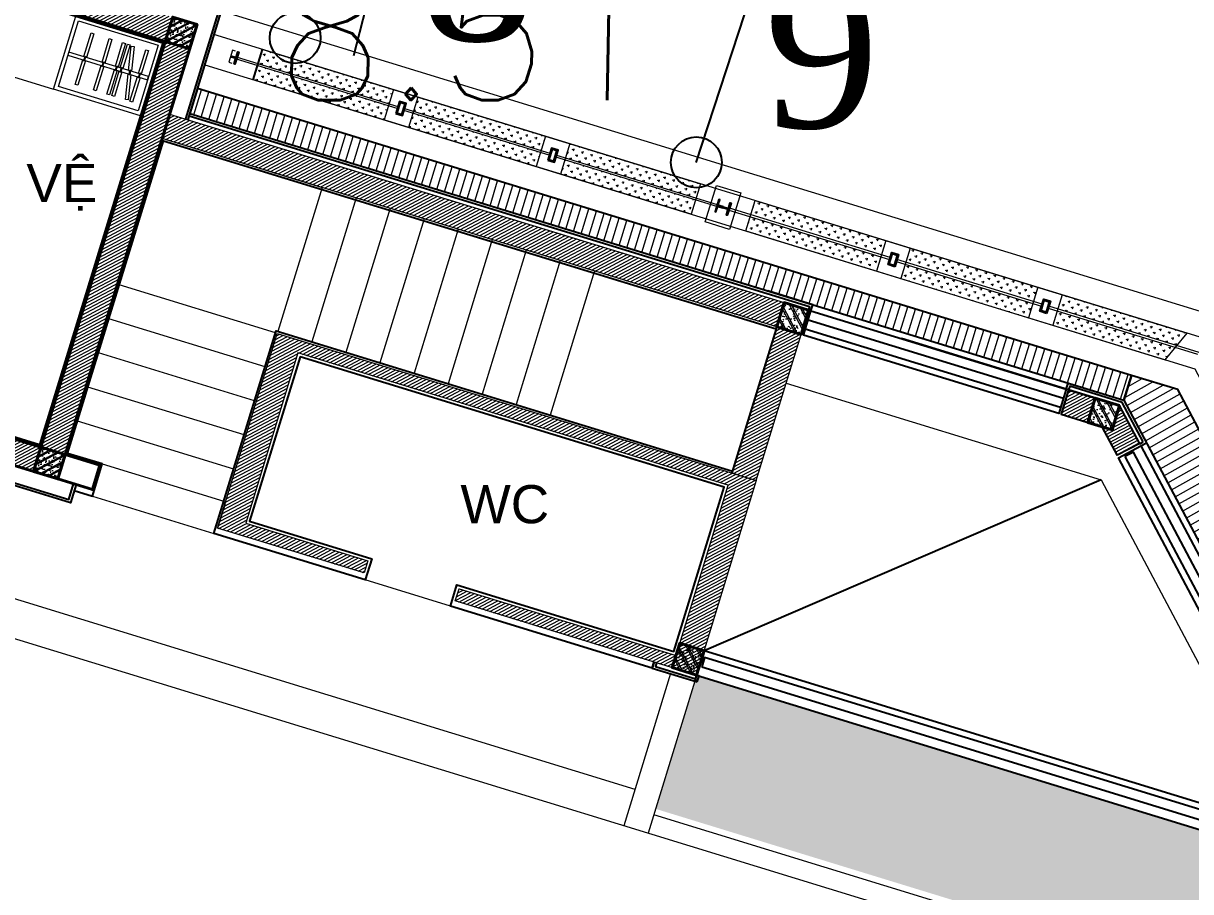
# Model space of a CAD drawing. Header units: inches. Extents: x 587740 to 588006, y 2325787 to 2326106.
# Drawn here: x 587931.68 to 587940.86, y 2326012.2 to 2326019.03 of the extents above; entities that cross this region are included whole.
import ezdxf
from ezdxf.enums import TextEntityAlignment as Align

# ---------------------------------------------------------------- set-up
doc = ezdxf.new("R2010")
doc.units = ezdxf.units.IN
doc.header["$MEASUREMENT"] = 0
for name, color, linetype in [('Docao', 22, 'Continuous'), ('GIAOTHONG', 31, 'Continuous'), ('mocgioi', 2, 'Continuous'), ('VTgioi', 40, 'Continuous'), ('Xref Landscape 2020 05 04$0$CDC-E-Lighting', 2, 'Continuous'), ('Xref Landscape 2020 05 04$0$hoan thien', 41, 'Continuous'), ('Xref Landscape 2020 05 04$0$KT-Tuong', 1, 'Continuous'), ('Xref MBTHANGBONGOAINHA COTE SAN VUON$0$hoan thien', 41, 'Continuous'), ('Xref MBTHANGBONGOAINHA COTE SAN VUON$0$NOITHAT', 8, 'Continuous')]:
    doc.layers.add(name, color=color, linetype=linetype)
for name, color, linetype, lineweight in [('Xref Landscape 2020 05 04$0$A1-DIM', 253, 'Continuous', 13), ('Xref Landscape 2020 05 04$0$cay', 74, 'Continuous', 9), ('Xref Landscape 2020 05 04$0$MANH', 136, 'Continuous', 5), ('Xref Landscape 2020 05 04$0$THAY', 4, 'Continuous', 20), ('Xref Landscape 2020 05 04$0$THAY-RefEdit0', 4, 'Continuous', 20), ('Xref Landscape 2020 05 04$0$tree', 74, 'Continuous', 13), ('Xref Landscape 2020 05 04$0$Xref Landscape$0$THAY', 4, 'Continuous', 20), ('Xref MBTHANGBONGOAINHA COTE SAN VUON$0$A-WALL', 7, 'Continuous', 9), ('Xref MBTHANGBONGOAINHA COTE SAN VUON$0$COT VACH', 30, 'Continuous', 40), ('Xref MBTHANGBONGOAINHA COTE SAN VUON$0$i_hatch', 250, 'Continuous', 5), ('Xref MBTHANGBONGOAINHA COTE SAN VUON$0$MANH', 136, 'Continuous', 5), ('Xref MBTHANGBONGOAINHA COTE SAN VUON$0$NSV - Hatch', 8, 'Continuous', 9), ('Xref MBTHANGBONGOAINHA COTE SAN VUON$0$TUONG', 7, 'Continuous', 40), ('Xref MBTHANGBONGOAINHA COTE SAN VUON$0$Xref Mat bang thang ngoai nha$0$COT VACH', 30, 'Continuous', 40), ('Xref MBTHANGBONGOAINHA COTE SAN VUON$0$Xref Mat bang thang ngoai nha$0$i_hatch', 250, 'Continuous', 5)]:
    doc.layers.add(name, color=color, linetype=linetype, lineweight=lineweight)
doc.layers.add('Xref MBTHANGBONGOAINHA COTE SAN VUON$0$AXIS GRID$0$150 Equipments', color=7, linetype='Continuous', lineweight=13, true_color=0x3f5f7f)
doc.styles.add('VNARIAL', font='txt.shx')
doc.styles.add('VNT', font='')
doc.styles.add('Xref MBTHANGBONGOAINHA COTE SAN VUON$0$Arial', font='arial.ttf')
doc.styles.get('VNT').set_extended_font_data('.VnTime')
pattern_1 = [(0, (-39649.99999988335, 10900), (37.5, 37.5), [18.75, -56.25]), (90, (-39640.62499988335, 10890.625), (-37.49999999999999, 37.5), [18.75, -56.25])]
pattern_2 = [(27.94485315932025, (587837.162505679, 2326033.805722693), (-0.01054397892130461, 0.01987648198866682), [])]
pattern_3 = [(72.94484533749983, (587837.162505679, 2326033.805722693), (-0.05975142266834152, 0.01833075657486917), [])]
pattern_4 = [(29.33749387773264, (587837.162505679, 2326033.805722693), (-0.03062204963638812, 0.05448431185463851), [])]

# ---------------------------------------------------------------- blocks, each defined once
blk = doc.blocks.new('Xref Landscape 2020 05 04$0$hangrao')
at = {"layer": 'Xref Landscape 2020 05 04$0$tree'}
h = blk.add_hatch(dxfattribs=at)
h.set_pattern_fill('CROSS', color=256, scale=150)
h.set_pattern_definition([(0, (-1023294.712147588, 474099.754375321), (37.5, 37.5), [18.75, -56.25]), (90, (-1023285.337147588, 474090.379375321), (-37.49999999999999, 37.5), [18.75, -56.25])])
h.paths.add_polyline_path([(56906.00000288931, 24733.68670917512), (57981.20035986567, 24733.68670917512), (57981.20035986567, 24849.99999928009), (56906.00000288931, 24849.99999928009)])
h = blk.add_hatch(dxfattribs=at)
h.set_pattern_fill('CROSS', color=256, scale=150)
h.set_pattern_definition([(0, (-1022036.378814254, 474099.754375321), (37.5, 37.5), [18.75, -56.25]), (90, (-1022027.003814254, 474090.379375321), (-37.49999999999999, 37.5), [18.75, -56.25])])
h.paths.add_polyline_path([(58181.20035986567, 24733.68670917512), (59231.22898232087, 24733.68670917512), (59231.22898232087, 24849.99999928009), (58181.20035986567, 24849.99999928009)])
h = blk.add_hatch(dxfattribs=at)
h.set_pattern_fill('CROSS', color=256, scale=150)
h.set_pattern_definition([(0, (-1020903.045480921, 474099.754375321), (37.5, 37.5), [18.75, -56.25]), (90, (-1020893.670480921, 474090.379375321), (-37.49999999999999, 37.5), [18.75, -56.25])])
h.paths.add_polyline_path([(59431.22898232087, 24733.68670917512), (60506.00000288931, 24733.68670917512), (60506.00000288931, 24849.99999928009), (59431.22898232087, 24849.99999928009)])
h = blk.add_hatch(dxfattribs=at)
h.set_pattern_fill('CROSS', color=256, scale=150)
h.set_pattern_definition([(0, (-1117109.045483694, 460399.7543768531), (37.5, 37.5), [18.75, -56.25]), (90, (-1117099.670483694, 460390.3793768531), (-37.49999999999999, 37.5), [18.75, -56.25])])
h.paths.add_polyline_path([(62030.7710234574, 24733.68670906755), (60956.00000288896, 24733.68670906755), (60956.00000288896, 24849.99999917252), (62030.7710234574, 24849.99999917252)])
h = blk.add_hatch(dxfattribs=at)
h.set_pattern_fill('CROSS', color=256, scale=150)
h.set_pattern_definition([(0, (-1118242.378817027, 460399.7543768531), (37.5, 37.5), [18.75, -56.25]), (90, (-1118233.003817027, 460390.3793768531), (-37.49999999999999, 37.5), [18.75, -56.25])])
h.paths.add_polyline_path([(63280.7996459126, 24733.68670906755), (62230.7710234574, 24733.68670906755), (62230.7710234574, 24849.99999917252), (63280.7996459126, 24849.99999917252)])
h = blk.add_hatch(dxfattribs=at)
h.set_pattern_fill('CROSS', color=256, scale=150)
h.set_pattern_definition(pattern_1)
h.paths.add_polyline_path([(64461.77824364812, 24733.09414510212), (64510.16387278645, 24850.00000025626), (63480.7996459126, 24849.99999917252), (63480.7996459126, 24733.64462284232)])
h = blk.add_hatch(dxfattribs=at)
h.set_pattern_fill('CROSS', color=256, scale=150)
h.set_pattern_definition([(0, (-1023294.712147588, 473967.1275753499), (37.5, 37.5), [18.75, -56.25]), (90, (-1023285.337147588, 473957.7525753499), (-37.49999999999999, 37.5), [18.75, -56.25])])
h.paths.add_polyline_path([(56906.00000288931, 24601.05990920402), (57981.20035986567, 24601.05990920402), (57981.20035986567, 24717.37319930899), (56906.00000288931, 24717.37319930899)])
h = blk.add_hatch(dxfattribs=at)
h.set_pattern_fill('CROSS', color=256, scale=150)
h.set_pattern_definition([(0, (-1022036.378814254, 473967.1275753499), (37.5, 37.5), [18.75, -56.25]), (90, (-1022027.003814254, 473957.7525753499), (-37.49999999999999, 37.5), [18.75, -56.25])])
h.paths.add_polyline_path([(58181.20035986567, 24601.05990920402), (59231.22898232087, 24601.05990920402), (59231.22898232087, 24717.37319930899), (58181.20035986567, 24717.37319930899)])
h = blk.add_hatch(dxfattribs=at)
h.set_pattern_fill('CROSS', color=256, scale=150)
h.set_pattern_definition([(0, (-1020903.045480921, 473967.1275753499), (37.5, 37.5), [18.75, -56.25]), (90, (-1020893.670480921, 473957.7525753499), (-37.49999999999999, 37.5), [18.75, -56.25])])
h.paths.add_polyline_path([(59431.22898232087, 24601.05990920402), (60506.00000288931, 24601.05990920402), (60506.00000288931, 24717.37319930899), (59431.22898232087, 24717.37319930899)])
h = blk.add_hatch(dxfattribs=at)
h.set_pattern_fill('CROSS', color=256, scale=150)
h.set_pattern_definition([(0, (-1117109.045483694, 460267.127576882), (37.5, 37.5), [18.75, -56.25]), (90, (-1117099.670483694, 460257.752576882), (-37.49999999999999, 37.5), [18.75, -56.25])])
h.paths.add_polyline_path([(62030.7710234574, 24601.05990909645), (60956.00000288896, 24601.05990909645), (60956.00000288896, 24717.37319920142), (62030.7710234574, 24717.37319920142)])
h = blk.add_hatch(dxfattribs=at)
h.set_pattern_fill('CROSS', color=256, scale=150)
h.set_pattern_definition([(0, (-1118242.378817027, 460267.127576882), (37.5, 37.5), [18.75, -56.25]), (90, (-1118233.003817027, 460257.752576882), (-37.49999999999999, 37.5), [18.75, -56.25])])
h.paths.add_polyline_path([(63280.7996459126, 24601.05990909645), (62230.7710234574, 24601.05990909645), (62230.7710234574, 24717.37319920142), (63280.7996459126, 24717.37319920142)])
h = blk.add_hatch(dxfattribs=at)
h.set_pattern_fill('CROSS', color=256, scale=150)
h.set_pattern_definition(pattern_1)
edge = h.paths.add_edge_path()
edge.add_line((63480.7996459126, 24717.3311128291), (64455.02690816348, 24716.64752878764))
edge.add_line((64455.02690816356, 24716.64752878764), (64406.6925175103, 24600.00000050533))
edge.add_line((64406.69251751027, 24600.00000050533), (63480.79964591266, 24600.00000051036))
edge.add_line((63480.7996459126, 24600.00000051036), (63480.86548643693, 24717.33107588256))
at = {"layer": 'Xref Landscape 2020 05 04$0$A1-DIM'}
for points in [[(56730.9998718159, 24733.68670917512), (58053.70035859011, 24733.68670917512), (58053.70062073763, 24717.37319930899), (56731.00013396342, 24717.37319930899)], [(58108.70035859011, 24733.68670917512), (59303.72885104443, 24733.68670917512), (59303.72911319195, 24717.37319930899), (58108.70062073763, 24717.37319930899)], [(59358.72885104443, 24733.1567534874), (60680.99987493525, 24733.68670917512), (60681.00013708277, 24717.37319930899), (59358.72911319195, 24716.84324362128)]]:
    blk.add_lwpolyline(points, close=True, dxfattribs=at)
for points in [[(62103.27102369489, 24733.68670906755), (60781.00000600901, 24733.68670906755), (60780.9997438615, 24717.37319920142), (62103.27102369489, 24717.37319920142)], [(63353.29964722297, 24733.67596547378), (62158.27102369489, 24733.16749663558)], [(62158.27102369489, 24716.85398688099), (63353.29964722297, 24717.36245571918)], [(64644.24545136874, 24732.99116392394), (63408.29964722297, 24733.67278384743)], [(63408.29964722297, 24717.35927500602), (64637.49509225739, 24716.68143480486)]]:
    blk.add_lwpolyline(points, dxfattribs=at)
at = {"layer": 'Xref Landscape 2020 05 04$0$cay'}
for points in [[(60956.00000288931, 24850.00000043234), (64510.16387289041, 24850.00000050748)], [(60956.00000288931, 24600.00000043237), (64406.69251751027, 24600.00000050533)]]:
    blk.add_lwpolyline(points, dxfattribs=at)
at = {"layer": 'Xref Landscape 2020 05 04$0$KT-Tuong', "ltscale": 3}
for points in [[(56681.00000288966, 24729.1999988051), (56716.80000288971, 24729.1999988051, 0.4142135623730951), (56723.80000288971, 24736.1999988051), (56723.80000288971, 24774.9999988051), (56731.00000288966, 24774.9999988051), (56731.00000288966, 24674.9999988051), (56723.80000288971, 24674.9999988051), (56723.80000288971, 24713.7999988051, 0.4142135623730951), (56716.80000288971, 24720.7999988051), (56681.00000288966, 24720.7999988051)], [(60731.00000600901, 24729.19999880511), (60695.20000600908, 24729.19999880511, -0.4142135623730951), (60688.20000600908, 24736.19999880511), (60688.20000600908, 24774.99999880511), (60681.00000600901, 24774.99999880511), (60681.00000600901, 24674.99999880511), (60688.20000600908, 24674.99999880511), (60688.20000600908, 24713.79999880512, -0.4142135623730951), (60695.20000600908, 24720.79999880512), (60731.00000600901, 24720.79999880512)], [(60731.00000600901, 24729.19999880511), (60766.80000600906, 24729.19999880511, 0.4142135623730951), (60773.80000600906, 24736.19999880511), (60773.80000600906, 24774.99999880511), (60781.00000600901, 24774.99999880511), (60781.00000600901, 24674.99999880511), (60773.80000600906, 24674.99999880511), (60773.80000600906, 24713.79999880512, 0.4142135623730951), (60766.80000600906, 24720.79999880512), (60731.00000600901, 24720.79999880512)]]:
    blk.add_lwpolyline(points, format="xyb", dxfattribs=at)
for points in [[(58053.70035859011, 24674.99999855434), (58108.70035859011, 24674.99999855434), (58108.70035859011, 24774.99999855434), (58053.70035859011, 24774.99999855434)], [(58060.90035859006, 24682.19999855434), (58101.50035859016, 24682.19999855434), (58101.50035859016, 24767.79999855434), (58060.90035859006, 24767.79999855434)], [(59303.72898211819, 24674.99999855434), (59358.72898211819, 24674.99999855434), (59358.72898211819, 24774.99999855434), (59303.72898211819, 24774.99999855434)], [(59310.92898211814, 24682.19999855434), (59351.52898211824, 24682.19999855434), (59351.52898211824, 24767.79999855434), (59310.92898211814, 24767.79999855434)], [(62158.27102369489, 24674.99999975822), (62103.27102369489, 24674.99999975822), (62103.27102369489, 24774.99999975822), (62158.27102369489, 24774.99999975822)], [(62151.07102369494, 24682.19999975822), (62110.47102369484, 24682.19999975822), (62110.47102369484, 24767.79999975822), (62151.07102369494, 24767.79999975822)], [(63408.29964722297, 24674.99999975822), (63353.29964722297, 24674.99999975822), (63353.29964722297, 24774.99999975822), (63408.29964722297, 24774.99999975822)], [(63401.09964722302, 24682.19999975822), (63360.49964722292, 24682.19999975822), (63360.49964722292, 24767.79999975822), (63401.09964722302, 24767.79999975822)]]:
    blk.add_lwpolyline(points, close=True, dxfattribs=at)
at = {"layer": 'Xref Landscape 2020 05 04$0$MANH'}
for p, q in [((57981.20035986567, 24849.99999928009), (57981.20035986567, 24599.99999796069)), ((58181.20035986567, 24849.99999928009), (58181.20035986567, 24599.99999796069)), ((59231.22898232087, 24849.99999928009), (59231.22898232087, 24599.99999796069)), ((59431.22898232087, 24849.99999928009), (59431.22898232087, 24599.99999796069)), ((62030.7710234574, 24849.99999917252), (62030.7710234574, 24599.99999785313)), ((62230.7710234574, 24849.99999917252), (62230.7710234574, 24599.99999785313)), ((63280.7996459126, 24849.99999917252), (63280.7996459126, 24599.99999785313)), ((63480.7996459126, 24849.99999917252), (63480.7996459126, 24599.99999785313))]:
    blk.add_line(p, q, dxfattribs=at)
for points in [[(56906.00000288931, 24849.99999928009), (60506.00000288931, 24849.99999928009), (60506.00000288931, 24599.99999796069), (56906.00000288931, 24599.99999796069)], [(60631.00000600901, 24874.9999974276), (60831.00000600901, 24874.9999974276), (60831.00000600901, 24574.9999974276), (60631.00000600901, 24574.9999974276)]]:
    blk.add_lwpolyline(points, close=True, dxfattribs=at)
at = {"layer": 'Xref Landscape 2020 05 04$0$THAY-RefEdit0'}
blk.add_lwpolyline([(56706.00000288966, 24774.99999880509), (56681.00000288966, 24774.99999880509), (56681.00000288966, 24674.99999880509), (56706.00000288966, 24674.99999880509)], dxfattribs=at)
at = {"layer": 'Xref Landscape 2020 05 04$0$Xref Landscape$0$THAY'}
for p, q in [((56505.00000268419, 24405.00000053177), (56505.00000268419, 25045.00000051467)), ((56900.00000001164, 24600.00000034866), (56900.00000001164, 24850.00000034865)), ((56505.00000268419, 24405.00000053177), (64569.49430803815, 24405.0000005084)), ((64569.49430803815, 24405.0000005084), (66755.00000018631, 22221.93247730905))]:
    blk.add_line(p, q, dxfattribs=at)
for points in [[(56505.00000268419, 25045.00000051467), (64834.38177275099, 25045.00000051467), (67295.00000018626, 22587.12685993905), (67370.00000018603, 22587.12685993905)], [(66987.75570679817, 22618.26487319384), (64751.97776008191, 24850.00000051261), (56505.00000268419, 24850.0000003404)], [(60506.00000288931, 24850.00000042394), (60506.00000288931, 24600.00000042394)], [(60956.00000288931, 24600.00000043334), (60956.00000288931, 24850.00000043334)], [(64406.69251751032, 24600.00000050539), (64510.16387289048, 24850.00000050756)], [(56505.00000268419, 24600.00000034041), (64650.20220744266, 24600.00000051047), (66950.0039882952, 22302.76389830647), (66950.0039882952, -37219.85256326984)]]:
    blk.add_lwpolyline(points, dxfattribs=at)
blk = doc.blocks.new('Xref MBTHANGBONGOAINHA COTE SAN VUON$0$Xref Mat bang thang ngoai nha$0$COT 200X200')
at = {"layer": 'Xref MBTHANGBONGOAINHA COTE SAN VUON$0$Xref Mat bang thang ngoai nha$0$i_hatch', "ltscale": 5}
h = blk.add_hatch(dxfattribs=at)
h.set_pattern_fill('BT-01', color=256, scale=15, angle=90, pattern_type=2)
h.set_pattern_definition([(140, (60899.99999998906, 11349.99999837047), (9.412820247389273, 107.589027390113), [11.25, -123.75]), (85, (60899.99999998906, 11349.99999837047), (-112.8288200550018, -20.81270004195), [9, -99]), (190.4514, (60900.78440098905, 11358.96575037047), (-103.415931309143, 86.77640725710323), [9.5610285, -105.1713168]), (136.1842, (60869.99999998906, 11349.99999837047), (24.82785214935272, 160.0861572938467), [16.875, -185.625]), (186.6356, (60872.06899603906, 11363.34051012047), (-146.1176806350663, 140.1994058323055), [14.3415432, -157.7569499999999]), (81.18420000000006, (60869.99999998906, 11349.99999837047), (-146.1177901387987, 140.1992917700441), [13.5, -148.5]), (111, (60877.49999998906, 11364.99999837047), (60.39283359980082, 89.53605781776925), [11.25, -123.75]), (55.99999999999998, (60877.49999998906, 11364.99999837047), (-108.772506757028, 36.49729978823726), [9, -99]), (161.4514, (60882.53274088906, 11372.46133332047), (-48.37957450649285, 126.0333942872235), [9.561028499999999, -105.1713168]), (127.5, (60899.99999998906, 11349.99999837047), (-49.93407807469672, 1.823978297593603), [0, -97.79999999999997, 0, -100.5, 0, -99.37499999999997]), (97.49999999999997, (60899.99999998906, 11349.99999837047), (-59.16175678235403, 39.4604306163223), [0, -57.3, 0, -95.55, 0, -37.875]), (57.49999999999999, (60899.99999998906, 11316.54999837047), (3.383230760156968, 80.07336542586135), [0, -37.5, 0, -117, 0, -155.25]), (47.5, (60899.99999998906, 11301.54999837047), (-15.01574734984765, 87.47792540135794), [0, -48.74999999999999, 0, -77.69999999999996, 0, -110.25]), (135, (60899.99999998906, 11349.99999837047), (-45.07805730064241, -45.07805730064241), []), (135, (60881.62499998906, 11349.99999837047), (-45.07805730064241, -45.07805730064241), [])])
h.paths.add_polyline_path([(0, 0), (200, 0), (200, 200), (0, 200)])
at = {"layer": 'Xref MBTHANGBONGOAINHA COTE SAN VUON$0$Xref Mat bang thang ngoai nha$0$COT VACH', "ltscale": 200}
blk.add_lwpolyline([(0, 0), (200, 0), (200, 200), (0, 200)], close=True, dxfattribs=at)
blk = doc.blocks.new('*U100')
for points in [[(0, 0), (0, 600.0000000001164), (715.0534123110701, 600.0000000001164), (715.0534123110701, 0)], [(30, 30), (30, 570.0000000001164), (685.0534123110701, 570.0000000001164), (685.0534123110701, 30)], [(99.34918160521192, 319.1181405055104), (103.6991641614004, 319.1174649564782), (103.6931489051203, 280.3841420278186), (99.34316634916468, 280.3848175768508)], [(174.0819753701217, 318.2672750771744), (178.3539223595872, 319.0875296812737), (185.6576726736384, 281.0490547824884), (181.3857256841729, 280.2288001783891)], [(249.3491816052119, 319.1181405055104), (253.6991641614004, 319.1174649564782), (253.6931489051203, 280.3841420278186), (249.3431663491647, 280.3848175768508)], [(289.3491816052119, 319.1181405055104), (293.6991641614004, 319.1174649564782), (293.6931489051203, 280.3841420278186), (289.3431663491647, 280.3848175768508)], [(399.3491816052119, 319.1181405055104), (403.6991641614004, 319.1174649564782), (403.6931489051203, 280.3841420278186), (399.3431663491647, 280.3848175768508)], [(549.3491816052119, 319.1181405055104), (553.6991641614004, 319.1174649564782), (553.6931489051203, 280.3841420278186), (549.3431663491647, 280.3848175768508)]]:
    blk.add_lwpolyline(points, close=True)
for points in [[(90.88908703177003, 313.0547144472366), (90.92047912272392, 515.1940710727358), (112.9848473453312, 515.1906444927445), (112.9534552541445, 313.0512878674781)], [(166.4958194011706, 312.9158738149563), (128.8017571882228, 509.2293535502395), (150.4703064713976, 513.3899218713632), (188.96390749485, 312.9123845376307)], [(240.88908703177, 313.0547144472366), (240.9204791227239, 515.1940710727358), (262.9848473453312, 515.1906444927445), (262.9534552541445, 313.0512878674781)], [(280.88908703177, 313.0547144472366), (280.9204791227239, 515.1940710727358), (302.9848473453312, 515.1906444927445), (302.9534552541445, 313.0512878674781)], [(390.88908703177, 313.0547144472366), (390.9204791227239, 515.1940710727358), (412.9848473453312, 515.1906444927445), (412.9534552541445, 313.0512878674781)], [(540.88908703177, 313.0547144472366), (540.9204791227239, 515.1940710727358), (562.9848473453312, 515.1906444927445), (562.9534552541445, 313.0512878674781)], [(685.0534123110701, 313.2150670899719), (30, 313.1999999106629), (30, 286.8000000895699), (685.0534123110701, 286.8150619759108)], [(112.9493553537759, 286.6512881858507), (112.9191302153631, 92.02615034615155), (90.85476199298864, 92.02957692591008), (90.88498713140143, 286.6547147656092)], [(194.0331107417005, 286.5115969757317), (230.2643332529697, 97.81669521296863), (208.5957839697949, 93.65612689207774), (171.5650226477883, 286.5150862530572)], [(262.9493553537759, 286.6512881858507), (262.9191302153631, 92.02615034615155), (240.8547619929886, 92.02957692591008), (240.8849871314014, 286.6547147656092)], [(302.9493553537759, 286.6512881858507), (302.9191302153631, 92.02615034615155), (280.8547619929886, 92.02957692591008), (280.8849871314014, 286.6547147656092)], [(412.9493553537759, 286.6512881858507), (412.9191302153631, 92.02615034615155), (390.8547619929886, 92.02957692591008), (390.8849871314014, 286.6547147656092)], [(562.9493553537759, 286.6512881858507), (562.9191302153631, 92.02615034615155), (540.8547619929886, 92.02957692591008), (540.8849871314014, 286.6547147656092)]]:
    blk.add_lwpolyline(points)
blk = doc.blocks.new('Xref Landscape 2020 05 04$0$Xref Landscape$0$$0$li85')
at = {"linetype": 'ByBlock'}
for p, q in [((0, 100.000000015522), (0, 250.0000000310441)), ((-100.000000015522, 0), (-250.000000015522, 0)), ((100.000000015522, 0), (250.000000015522, 0)), ((0, -100.000000015522), (0, -250.000000015522))]:
    blk.add_line(p, q, dxfattribs=at)
for centre in [(0, 350.0000000310441), (-350.000000015522, 0), (0, 0), (350.000000015522, 0), (-6.123233995736766e-15, -350.000000015522)]:
    blk.add_circle(centre, 100, dxfattribs=at)
blk = doc.blocks.new('Xref Landscape 2020 05 04$0$A$C41D95FC2')
at = {"layer": 'Xref Landscape 2020 05 04$0$cay'}
blk.add_lwpolyline([(240.7504589773016, 198.0839518915309), (9.59552126005292e-05, 346.6469035069822), (283.2356959170429, 219.3072010587348), (219.5077832526295, 332.498047680725), (318.6402317917673, 226.3816635470284), (339.8829075134126, 572.5495575766399), (361.125583235058, 212.2328077177881), (474.4197774178465, 417.3911826472176), (389.4490745282965, 191.0094894032372), (778.8980531013804, 304.2003360252274), (453.1771016962011, 183.9350960622905), (637.2802531219204, 120.2652102630018), (424.8534958965029, 120.2652102630018), (460.2580317712273, -2.970291825477034e-05), (361.125583235058, 127.3396727512954), (42.48544739850331, 99.04196109579789), (162.8605716592865, 155.637384406793), (92.05172891682014, 176.8606335739969), (155.7797560847248, 183.9350960622905)], dxfattribs=at)
blk = doc.blocks.new('Xref Landscape 2020 05 04$0$truc2')
at = {"xscale": 0.001000000047497451, "yscale": 0.001000000047497451, "zscale": 0.001000000047497451}
for p in [(-0.3392741954885423, -0.1253991047851741), (-0.3341892738826573, -0.4797666055383161), (-0.3392741954885423, -0.8525284376228228), (-0.3392741954885423, -1.221148300450295), (-0.3392741954885423, -1.589783561066724), (-0.3392741954885423, -1.972507675993256)]:
    blk.add_blockref('Xref Landscape 2020 05 04$0$A$C41D95FC2', p, dxfattribs=at)

msp = doc.modelspace()

# ---------------------------------------------------------------- hatches: boundary and pattern name
at = {"layer": 'Xref Landscape 2020 05 04$0$tree'}
h = msp.add_hatch(dxfattribs=at)
h.set_pattern_fill('ANSI31', color=256, scale=499.9999999999999, angle=45)
h.set_pattern_definition(pattern_3)
h.paths.add_polyline_path([(587940.3961891803, 2326016.261555049), (587933.0497853905, 2326018.515311253), (587932.9896604919, 2326018.319326531), (587940.3360642818, 2326016.065570327)])
h = msp.add_hatch(dxfattribs=at)
h.set_pattern_fill('ANSI31', color=256, scale=499.9999999999999, angle=45)
h.set_pattern_definition(pattern_3)
h.paths.add_polyline_path([(587940.3961891803, 2326016.261555049), (587933.0497853905, 2326018.515311253), (587932.9896604919, 2326018.319326531), (587940.3360642818, 2326016.065570327)])
h = msp.add_hatch(dxfattribs=at)
h.set_pattern_fill('ANSI31', color=256, scale=499.9999999999999, angle=1.392640727652747)
h.set_pattern_definition(pattern_4)
h.paths.add_polyline_path([(587940.3961891803, 2326016.261555049), (587940.3360642818, 2326016.065570327), (587941.7404500523, 2326013.417920876), (587942.1073775998, 2326013.612829429), (587940.759625516, 2326016.150058741)])
h = msp.add_hatch(dxfattribs=at)
h.set_pattern_fill('ANSI31', color=256, scale=499.9999999999999, angle=1.392640727652747)
h.set_pattern_definition(pattern_4)
h.paths.add_polyline_path([(587940.3961891803, 2326016.261555049), (587940.3360642818, 2326016.065570327), (587941.7404500523, 2326013.417920876), (587942.1073775998, 2326013.612829429), (587940.759625516, 2326016.150058741)])
h = msp.add_hatch(dxfattribs=at)
h.set_pattern_fill('CROSS', color=256, scale=499.9999999999999, angle=180)
h.set_pattern_definition([(162.9448453374998, (587837.162505679, 2326033.805722693), (-0.1561643684962271, -0.08284136481517426), [0.06249999317998287, -0.1874999795399486]), (252.9448453374999, (587837.1417953484, 2326033.844763791), (0.08284132217713897, -0.1561643911146509), [0.0625000102445483, -0.1875000307336449])])
edge = h.paths.add_edge_path(flags=16)
edge.add_line((587933.496445618, 2325986.35498537), (587931.8276130816, 2325980.915214358))
edge.add_line((587931.8276130816, 2325980.915214358), (587930.3580623056, 2325981.366048436))
edge.add_ellipse((587919.3756955441, 2325978.903807017), major_axis=(7.958487593634982, 7.95848759363498), ratio=0.9999998471766518, start_angle=327.6367182306451, end_angle=332.3597349387829)
edge.add_line((587930.1180325403, 2325982.261963279), (587931.5563033667, 2325986.950189196))
edge.add_line((587931.5563033667, 2325986.950189196), (587933.496445618, 2325986.35498537))
h.paths.add_polyline_path([(587925.0968971006, 2325994.245510424), (587923.7213567516, 2325989.761762442), (587923.4203614878, 2325989.854102853), (587924.7959018367, 2325994.337850834)], flags=0)
h.paths.add_polyline_path([(587925.0968971006, 2325994.245510424), (587923.7213567516, 2325989.761762442), (587923.4203614878, 2325989.854102853), (587924.7959018367, 2325994.337850834)], flags=16)
h.paths.add_polyline_path([(587925.0956477856, 2325994.244847693), (587923.720694021, 2325989.763011757), (587923.4206547799, 2325989.855058876), (587924.7956085445, 2325994.336894811)], flags=0)
edge = h.paths.add_edge_path()
edge.add_line((587912.1738291613, 2325969.015545404), (587913.0844761078, 2325967.298882485))
edge.add_line((587913.0844761078, 2325967.298882485), (587916.1213285244, 2325977.501622878))
edge.add_line((587916.1213285244, 2325977.501622878), (587918.7025899836, 2325976.709734194))
edge.add_ellipse((587919.3756955488, 2325978.903807033), major_axis=(0.6731934940453421, 2.19404586276353), ratio=0.9999997269055262, start_angle=180.0022961777678, end_angle=360.0022961777678)
edge.add_line((587920.0488011141, 2325981.097879873), (587918.5191646938, 2325981.567147241))
edge.add_line((587918.5191646938, 2325981.567147241), (587918.5528932951, 2325981.677089889))
edge.add_line((587918.5528932951, 2325981.677089889), (587917.4163503478, 2325981.827993884))
edge.add_line((587917.4163503478, 2325981.827993884), (587916.3231439968, 2325981.248074745))
edge.add_line((587916.3231439968, 2325981.248074745), (587912.1738291613, 2325969.015545404))
h.paths.add_polyline_path([(587922.8925407544, 2325958.510777684), (587924.2754182277, 2325959.341733862)])
edge = h.paths.add_edge_path()
edge.add_line((587924.3664494295, 2325963.803763082), (587924.3759814255, 2325963.83483383))
edge.add_line((587924.3759814255, 2325963.83483383), (587926.7708184463, 2325963.100137107))
edge.add_line((587926.7708184463, 2325963.100137107), (587942.1794455627, 2326013.326508713))
edge.add_line((587942.1794455627, 2326013.326508713), (587942.20120045, 2326013.436201926))
edge.add_line((587942.20120045, 2326013.436201926), (587941.8342729026, 2326013.241293373))
edge.add_line((587941.8342729026, 2326013.241293373), (587941.5881010914, 2326012.438865177))
edge.add_line((587941.5881010914, 2326012.438865177), (587941.3299749341, 2326012.518054008))
edge.add_line((587941.3299749341, 2326012.518054008), (587941.3446395434, 2326012.565855159))
edge.add_line((587941.3446395434, 2326012.565855159), (587936.9756159446, 2326013.906201297))
edge.add_line((587936.9756159446, 2326013.906201297), (587936.6529879393, 2326012.854578002))
edge.add_line((587936.6529879393, 2326012.854578002), (587940.8993280744, 2326011.551869174))
edge.add_line((587940.8993280744, 2326011.551869174), (587937.4205311006, 2326000.223651589))
edge.add_line((587937.4205311006, 2326000.223651589), (587934.4780209664, 2326001.126896938))
edge.add_line((587934.4780209664, 2326001.126896938), (587933.9732731783, 2325999.482256306))
edge.add_line((587933.9732731783, 2325999.482256306), (587937.0809509993, 2325998.529053688))
edge.add_line((587937.0809509993, 2325998.529053688), (587933.5028374066, 2325986.865534613))
edge.add_line((587933.5028374066, 2325986.865534613), (587923.7508579167, 2325989.857341997))
edge.add_line((587923.7508579167, 2325989.857341997), (587927.3291074988, 2326001.520759972))
edge.add_line((587927.3291074988, 2326001.520759972), (587930.4360895952, 2326000.567585309))
edge.add_line((587930.4360895952, 2326000.567585309), (587930.9249711419, 2326002.160953574))
edge.add_line((587930.9249711419, 2326002.160953574), (587925.4572736521, 2326003.841835172))
edge.add_ellipse((587925.0254711204, 2326003.448700138), major_axis=(0.1717195903998069, 0.5581406742862614), ratio=0.9999997264209434, start_angle=-30.58245307929222, end_angle=120.6746004978885)
edge.add_line((587924.4578216937, 2326003.311650437), (587920.7330109417, 2325991.170158039))
edge.add_ellipse((587921.2850568302, 2325990.707868628), major_axis=(0.211308967895119, 0.6883421562273057), ratio=0.999999726329428, start_angle=67.12238984308655, end_angle=182.9276508602818)
edge.add_line((587921.1091806648, 2325990.009632294), (587921.1470626736, 2325990.1331135))
edge.add_line((587921.1470626736, 2325990.1331135), (587922.6766990654, 2325989.663846072))
edge.add_ellipse((587919.4008884109, 2325978.928843716), major_axis=(3.29189572277584, 10.73008078117425), ratio=0.9999997269551517, start_angle=240.12128554492898, end_angle=360.08587030369955, ccw=False)
edge.add_line((587927.0648350981, 2325970.729143693), (587928.5623885584, 2325970.26971885))
edge.add_line((587928.5623885584, 2325970.26971885), (587927.9083469852, 2325968.137787507))
edge.add_line((587927.9083469852, 2325968.137787507), (587925.7764162244, 2325968.791828902))
edge.add_line((587925.7764162244, 2325968.791828902), (587926.1389789016, 2325969.973647867))
edge.add_ellipse((587919.3622888366, 2325978.656876476), major_axis=(3.229590466084399, 10.53051647375628), ratio=0.9999997269673871, start_angle=180.2053218711778, end_angle=235.0198936791072, ccw=False)
edge.add_line((587916.1704555715, 2325968.11485427), (587915.787885194, 2325968.231755595))
edge.add_line((587915.787885194, 2325968.231755595), (587913.4934305636, 2325968.935656648))
edge.add_line((587913.4934305636, 2325968.935656648), (587913.0631715582, 2325967.33941338))
edge.add_line((587913.0631715582, 2325967.33941338), (587924.3664494295, 2325963.803763082))
h.paths.add_polyline_path([(587924.4671843193, 2325963.791164274), (587926.7664190636, 2325963.085796761), (587926.7912124865, 2325963.166614063), (587924.4919777422, 2325963.871981576)])
h.paths.add_polyline_path([(587924.393861273, 2325963.552158518), (587926.6930960172, 2325962.846791005), (587926.7077606265, 2325962.894592157), (587924.4085258822, 2325963.59995967)])
h.paths.add_polyline_path([(587926.5546622735, 2325962.395548685), (587926.5144811356, 2325962.264573177), (587926.3057863184, 2325961.584305989)])
at = {"layer": 'Xref MBTHANGBONGOAINHA COTE SAN VUON$0$i_hatch'}
h = msp.add_hatch(dxfattribs=at)
h.set_pattern_fill('ANSI31', color=256, scale=180)
h.set_pattern_definition([(27.94485315932025, (587837.259802538, 2326034.126283699), (-0.01054397892130461, 0.01987648198866682), [])])
h.paths.add_polyline_path([(587932.7972992349, 2326018.885649935), (587932.9885037874, 2326018.826991514), (587932.0103743494, 2326015.638654729), (587931.8191697969, 2326015.69731315)])
h.paths.add_polyline_path([(587929.3335106139, 2326016.459872624), (587929.6203174427, 2326016.371884992), (587929.5616590056, 2326016.180680388), (587929.2748521769, 2326016.268668019)])
h.paths.add_polyline_path([(587929.8941541724, 2326018.628318247), (587929.9897564487, 2326018.598989036), (587930.3116400519, 2326019.648209408), (587930.1204354994, 2326019.706867829), (587929.7985518961, 2326018.657647457)])
h.paths.add_polyline_path([(587931.0388148237, 2326019.529724139), (587931.0681440423, 2326019.625326442), (587930.3702984889, 2326019.839414013), (587930.3116400519, 2326019.648209408), (587931.0094856053, 2326019.434121837)])
h.paths.add_polyline_path([(587932.1580099919, 2326019.290973442), (587932.1286807732, 2326019.195371139), (587932.0993515548, 2326019.099768837), (587932.7972992349, 2326018.885649935), (587932.8559576719, 2326019.07685454)])
h.paths.add_polyline_path([(587929.6553942172, 2326017.509092996), (587929.4641896647, 2326017.567751417), (587929.1423060613, 2326016.518531045), (587929.3335106139, 2326016.459872624)])
h.paths.add_polyline_path([(587930.509418612, 2326016.099123335), (587930.450760175, 2326015.90791873), (587931.7605113599, 2326015.506108546), (587931.8191697969, 2326015.69731315)])
h = msp.add_hatch(dxfattribs=at)
h.set_pattern_fill('CHAU-01', color=256, scale=10, pattern_type=2)
h.set_pattern_definition([(32.94485304048898, (587852.2518721451, 2326032.874163427), (0.06673123505401891, -0.02703592347605121), [0.007500000383265773, -0.08250000421592346]), (337.9448439792548, (587852.2518721451, 2326032.874163427), (0.008796264135245589, 0.07598076688121318), [0.005999999357722314, -0.06599999293494546]), (83.3962425468023, (587852.2574330813, 2326032.871910434), (0.07552753672573115, 0.04894478412331183), [0.006374019987515398, -0.07011422206266969]), (29.1290531526386, (587852.2577379888, 2326032.893283888), (0.09717613023496129, -0.04712533624669027), [0.01125000037167444, -0.1237500040884196]), (79.5804435419187, (587852.2658359972, 2326032.889356771), (0.1179259981018358, 0.06571499198368977), [0.009561030332317536, -0.1051713168554903]), (334.1290429683048, (587852.2577379888, 2326032.893283888), (0.1179259468154829, 0.06571508407812321), [0.008999999075634804, -0.09899998983198297]), (3.944850571319768, (587852.2658317555, 2326032.885570852), (0.04525717547607254, -0.05599810551836879), [0.007499999444585292, -0.08249999389043822]), (308.9448380852338, (587852.2658317555, 2326032.885570852), (0.04452958371943847, 0.06218976727896715), [0.005999999857537607, -0.06599999843291365]), (54.39625005537896, (587852.2696031838, 2326032.88090434), (0.08978676328523699, 0.006191591713475286), [0.006374019868674651, -0.07011422075542144]), (20.44485289279841, (587852.2518721451, 2326032.874163427), (0.0109260264329641, 0.03146877991524712), [0, -0.06519999948251934, 0, -0.06699999946823308, 0, -0.0662499994741857]), (350.4448473619361, (587852.2518721451, 2326032.874163427), (0.03671783388424991, 0.02999104589342325), [0, -0.03819999600929997, 0, -0.06369999334535104, 0, -0.02524999736216818]), (310.4448382485226, (587852.2305528375, 2326032.880703841), (0.05037312325976979, -0.01781288827819836), [0, -0.02499999924254704, 0, -0.07799999763674674, 0, -0.1034999968641447]), (300.4448375454436, (587852.2209926099, 2326032.883636762), (0.05868992618046227, -0.007534123143002167), [0, -0.03250000050368695, 0, -0.0518000008027995, 0, -0.0735000011391074]), (27.94485315932025, (587852.2518721451, 2326032.874163427), (-0.01991640462913093, 0.03754446597859289), []), (27.94485315932025, (587852.2554649744, 2326032.885874709), (-0.01991640462913093, 0.03754446597859289), [])])
h.paths.add_polyline_path([(587932.8559576719, 2326019.07685454), (587933.0471622244, 2326019.018196119), (587932.9885037874, 2326018.826991514), (587932.7972992349, 2326018.885649935)])
h = msp.add_hatch(dxfattribs=at)
h.set_pattern_fill('ANSI31', color=256, scale=180)
h.set_pattern_definition(pattern_2)
h.paths.add_polyline_path([(587932.8315924682, 2326018.315519196), (587937.664287531, 2326016.832927605), (587937.6056290941, 2326016.641723), (587932.7729340312, 2326018.124314591)])
h = msp.add_hatch(dxfattribs=at)
h.set_pattern_fill('ANSI31', color=256, scale=180)
h.set_pattern_definition([(27.94485315932025, (587837.1529454513, 2326033.808655614), (-0.01054397892130461, 0.01987648198866682), [])])
h.paths.add_polyline_path([(587934.3608932719, 2326014.70835402), (587933.2088858428, 2326015.061771007), (587933.6782549854, 2326016.591739174), (587937.4449846704, 2326015.436168279), (587936.9756155278, 2326013.906200113), (587935.0779103439, 2326014.488384942), (587935.1072395623, 2326014.583987244), (587936.8137401937, 2326014.060460836), (587937.2244508993, 2326015.399224398), (587933.8401303194, 2326016.43747845), (587933.4294196138, 2326015.098714889), (587934.3902224903, 2326014.803956323)])
h = msp.add_hatch(dxfattribs=at)
h.set_pattern_fill('ANSI31', color=256, scale=180)
h.set_pattern_definition(pattern_2)
h.paths.add_polyline_path([(587936.9756154994, 2326013.90620002), (587937.0342739365, 2326014.097404625)])
h.paths.add_polyline_path([(587941.6508842215, 2326013.480303881), (587941.7803974843, 2326013.236158093), (587941.6136229982, 2326012.692535534), (587941.4224184457, 2326012.751193955), (587941.5648958116, 2326013.215616974), (587941.4742044072, 2326013.386579575)])
h.paths.add_polyline_path([(587937.7968336466, 2326016.583064579), (587937.6056290941, 2326016.641723), (587937.2537801178, 2326015.4948267), (587937.4449846704, 2326015.436168279)])
h.paths.add_polyline_path([(587940.0517368031, 2326015.89129727), (587940.1103952402, 2326016.082501875), (587939.9013807958, 2326016.146624079), (587939.8427223588, 2326015.955419474)])
h.paths.add_polyline_path([(587940.2429413557, 2326015.832638849), (587940.1637418369, 2326015.856935963), (587940.2839063423, 2326015.630413542), (587940.4605861566, 2326015.724137847), (587940.3015997928, 2326016.023843454)])
h = msp.add_hatch(dxfattribs=at)
h.set_pattern_fill('CHAU-01', color=256, scale=10, pattern_type=2)
h.set_pattern_definition([(32.94485304048898, (587851.2150842701, 2326029.494622038), (0.06673123505401891, -0.02703592347605121), [0.007500000383265773, -0.08250000421592346]), (337.9448439792548, (587851.2150842701, 2326029.494622038), (0.008796264135245589, 0.07598076688121318), [0.005999999357722314, -0.06599999293494546]), (83.3962425468023, (587851.2206452063, 2326029.492369045), (0.07552753672573115, 0.04894478412331183), [0.006374019987515398, -0.07011422206266969]), (29.1290531526386, (587851.2209501138, 2326029.513742499), (0.09717613023496129, -0.04712533624669027), [0.01125000037167454, -0.1237500040884204]), (79.5804435419187, (587851.2290481222, 2326029.509815382), (0.1179259981018358, 0.06571499198368977), [0.009561030332317536, -0.1051713168554903]), (334.1290429683048, (587851.2209501138, 2326029.513742499), (0.1179259468154829, 0.06571508407812321), [0.008999999075634804, -0.09899998983198297]), (3.944850571319768, (587851.2290438805, 2326029.506029462), (0.04525717547607254, -0.05599810551836879), [0.007499999444585292, -0.08249999389043822]), (308.9448380852338, (587851.2290438805, 2326029.506029462), (0.04452958371943847, 0.06218976727896715), [0.005999999857537607, -0.06599999843291365]), (54.39625005537896, (587851.2328153088, 2326029.501362951), (0.08978676328523699, 0.006191591713475286), [0.006374019868674651, -0.07011422075542144]), (20.44485289279841, (587851.2150842701, 2326029.494622038), (0.0109260264329641, 0.03146877991524712), [0, -0.06519999948251934, 0, -0.06699999946823308, 0, -0.0662499994741857]), (350.4448473619361, (587851.2150842701, 2326029.494622038), (0.03671783388424991, 0.02999104589342325), [0, -0.03819999600929997, 0, -0.06369999334535104, 0, -0.02524999736216818]), (310.4448382485226, (587851.1937649625, 2326029.501162452), (0.05037312325976979, -0.01781288827819836), [0, -0.02499999924254704, 0, -0.07799999763674674, 0, -0.1034999968641447]), (300.4448375454436, (587851.1842047349, 2326029.504095373), (0.05868992618046227, -0.007534123143002167), [0, -0.03250000050368695, 0, -0.0518000008027995, 0, -0.0735000011391074]), (27.94485315932025, (587851.2150842701, 2326029.494622038), (-0.01991640462913093, 0.03754446597859289), []), (27.94485315932025, (587851.2186770993, 2326029.50633332), (-0.01991640462913093, 0.03754446597859289), [])])
h.paths.add_polyline_path([(587931.8191697969, 2326015.69731315), (587932.0103743494, 2326015.638654729), (587931.9517159124, 2326015.447450125), (587931.7605113599, 2326015.506108546)])

# ---------------------------------------------------------------- linework, layer by layer
at = {"layer": 'DEFPOINTS'}
msp.add_line((587939.9355934451, 2326016.136128199), (587938.5868730376, 2326016.549893502), dxfattribs=at)
for points in [[(587940.4605861566, 2326015.724137847), (587940.3015997928, 2326016.023843454), (587939.9013807958, 2326016.146624079), (587939.8427223588, 2326015.955419474), (587940.1637418369, 2326015.856935963), (587940.1637418369, 2326015.856935963), (587940.2839063423, 2326015.630413542)], [(587939.9013807958, 2326016.146624079), (587940.3015997928, 2326016.023843454)]]:
    msp.add_lwpolyline(points, dxfattribs=at)
for points in [[(587937.0342740738, 2326014.097404684), (587937.0342739365, 2326014.097404625), (587936.9756154994, 2326013.90620002), (587936.9756156367, 2326013.906200079)], [(587936.9756155278, 2326013.906200113), (587936.7844109753, 2326013.964858534), (587936.7844109753, 2326013.964858534), (587936.9756155278, 2326013.906200113)]]:
    msp.add_lwpolyline(points, close=True, dxfattribs=at)
at = {"layer": 'GIAOTHONG'}
for p, q in [((587935.7012848838, 2326024.387870534), (587934.27746962, 2326018.77260037)), ((587936.973485647, 2326017.93523649), (587938.6428332515, 2326023.049670328))]:
    msp.add_line(p, q, dxfattribs=at)
at = {"layer": 'VTgioi'}
for centre in [(587933.818430069, 2326018.91289746), (587936.973485647, 2326017.93523649)]:
    msp.add_circle(centre, 0.2, dxfattribs=at)
at = {"layer": 'Xref Landscape 2020 05 04$0$hoan thien'}
for points in [[(587940.3961891803, 2326016.261555049), (587933.0497853905, 2326018.515311253), (587932.9896604919, 2326018.319326531), (587940.3360642818, 2326016.065570327)], [(587940.3961891803, 2326016.261555049), (587940.3360642818, 2326016.065570327), (587941.7404500523, 2326013.417920876), (587942.1073775998, 2326013.612829429), (587940.759625516, 2326016.150058741)]]:
    msp.add_lwpolyline(points, close=True, dxfattribs=at)
msp.add_lwpolyline([(587940.3360642818, 2326016.065570327), (587940.3961891803, 2326016.261555049)], dxfattribs=at)
at = {"layer": 'Xref Landscape 2020 05 04$0$THAY'}
msp.add_line((587936.9609506673, 2326013.858399039), (587936.5943354369, 2326012.663370263), dxfattribs=at)
for points in [[(587933.6388075523, 2325999.585043757), (587934.2459226709, 2326001.564021886), (587937.1902670929, 2326000.660745304), (587940.5044687878, 2326011.463805476), (587931.656956129, 2326014.178077264), (587929.0369757516, 2326014.981844277), (587928.7056104629, 2326015.606501841), (587928.8962504105, 2326016.227916895)], [(587929.2123864578, 2326016.235531566), (587929.028862972, 2326015.637313521), (587929.2437626855, 2326015.232205513), (587936.4911128372, 2326013.008837341)], [(587936.7697461147, 2326013.91705746), (587936.403157454, 2326012.72214205)], [(587933.782211026, 2325999.541050134), (587934.3453324507, 2326001.376624558), (587937.2896766795, 2326000.473348034), (587940.69186603, 2326011.563215113), (587936.6383292647, 2326012.806773717)]]:
    msp.add_lwpolyline(points, dxfattribs=at)
at = {"layer": 'Xref MBTHANGBONGOAINHA COTE SAN VUON$0$A-WALL'}
for points in [[(587932.8315924682, 2326018.315519196), (587937.664287531, 2326016.832927605), (587937.6056290941, 2326016.641723), (587932.7729340312, 2326018.124314591)], [(587937.7968336466, 2326016.583064579), (587937.6056290941, 2326016.641723), (587937.2537801178, 2326015.4948267), (587937.4449846704, 2326015.436168279)], [(587939.9013807958, 2326016.146624079), (587940.3015997928, 2326016.023843454), (587940.4605861566, 2326015.724137847), (587940.2839063423, 2326015.630413542), (587940.1637418369, 2326015.856935963), (587939.8427223588, 2326015.955419474)], [(587933.2675442798, 2326015.252975612), (587933.2675442798, 2326015.252975612), (587933.2088858428, 2326015.061771007), (587933.2088858428, 2326015.061771007)], [(587936.9756154994, 2326013.90620002), (587936.9756156367, 2326013.906200079), (587937.0342740738, 2326014.097404684), (587937.0342739365, 2326014.097404625)]]:
    msp.add_lwpolyline(points, close=True, dxfattribs=at)
msp.add_lwpolyline([(587934.3608932719, 2326014.70835402), (587933.2088858428, 2326015.061771007), (587933.6782549854, 2326016.591739174), (587937.4449846704, 2326015.436168279), (587936.9756155278, 2326013.906200113), (587935.0779103439, 2326014.488384942), (587935.1072395623, 2326014.583987244), (587936.8137401937, 2326014.060460836), (587937.2244508993, 2326015.399224398), (587933.8401303194, 2326016.43747845), (587933.4294196138, 2326015.098714889), (587934.3902224903, 2326014.803956323), (587934.3608932719, 2326014.70835402)], dxfattribs=at)
at = {"layer": 'Xref MBTHANGBONGOAINHA COTE SAN VUON$0$AXIS GRID$0$150 Equipments'}
msp.add_lwpolyline([(587930.1456056994, 2326019.055855867), (587931.9189768608, 2326018.511814678), (587932.0949521719, 2326019.085428492), (587930.3215810106, 2326019.629469682)], close=True, dxfattribs=at)
at = {"layer": 'Xref MBTHANGBONGOAINHA COTE SAN VUON$0$COT VACH'}
for points in [[(587932.7972992349, 2326018.885649935), (587932.9885037874, 2326018.826991514), (587933.0471622244, 2326019.018196119), (587932.8559576719, 2326019.07685454)], [(587931.7605113599, 2326015.506108546), (587931.9517159124, 2326015.447450125), (587932.0103743494, 2326015.638654729), (587931.8191697969, 2326015.69731315)]]:
    msp.add_lwpolyline(points, close=True, dxfattribs=at)
at = {"layer": 'Xref MBTHANGBONGOAINHA COTE SAN VUON$0$hoan thien', "ltscale": 200}
msp.add_line((587936.6263429516, 2326013.961051198), (587936.6410075609, 2326014.00885235), dxfattribs=at)
at = {"layer": 'Xref MBTHANGBONGOAINHA COTE SAN VUON$0$hoan thien'}
for points in [[(587929.7926860524, 2326018.638526997), (587929.9982309464, 2326018.575469194), (587930.0202232901, 2326018.647156024), (587930.3215810106, 2326019.629469682), (587932.7785595106, 2326018.875708971), (587931.8092288382, 2326015.716052877), (587930.4994776533, 2326016.117863061), (587930.4255229358, 2326015.876798293)], [(587932.9837946482, 2326018.300206071), (587937.5296828822, 2326016.905602111)], [(587932.9896604919, 2326018.319326531), (587937.535548726, 2326016.924722572)], [(587936.6263429516, 2326013.961051198), (587935.0393451655, 2326014.447916093), (587935.090671298, 2326014.615220122), (587936.7971719294, 2326014.091693714), (587937.1932180256, 2326015.382656125), (587933.8566985838, 2326016.406245572), (587933.4606524876, 2326015.115283161), (587934.4214553641, 2326014.820524596), (587934.3701292316, 2326014.653220566), (587933.179880892, 2326015.018369237), (587933.2576033211, 2326015.271715339), (587933.2576033237, 2326015.271715338), (587933.2532039409, 2326015.257374993), (587933.2532039384, 2326015.257374994), (587933.6683140267, 2326016.6104789), (587937.2581795006, 2326015.509167045)], [(587932.0951193268, 2326015.403456309), (587932.0511255274, 2326015.260052948), (587930.5836305866, 2326015.710256329), (587930.6129598052, 2326015.805858632), (587930.4217552526, 2326015.864517053), (587930.4364198336, 2326015.912318111), (587930.4555402888, 2326015.906452269), (587930.4467415515, 2326015.877771671), (587930.637946104, 2326015.81911325), (587930.6086168856, 2326015.723510948), (587932.0378709158, 2326015.28503925), (587932.0759988716, 2326015.409322151)]]:
    msp.add_lwpolyline(points, dxfattribs=at)
at = {"layer": 'Xref MBTHANGBONGOAINHA COTE SAN VUON$0$hoan thien', "ltscale": 200}
for points in [[(587932.1389916633, 2326019.296807953), (587932.1536562726, 2326019.344609104), (587932.3448608251, 2326019.285950683), (587932.3741900437, 2326019.381552985), (587933.2345594667, 2326019.117605757), (587932.9749958826, 2326018.27152538)], [(587932.1581121186, 2326019.290942111), (587932.1669108841, 2326019.319622802), (587932.3581154366, 2326019.260964381), (587932.3874446552, 2326019.356566683), (587933.2095731677, 2326019.104351138), (587932.9558754273, 2326018.277391222)], [(587932.0804547175, 2326015.355655158), (587932.2238581293, 2326015.311661343), (587932.3015805584, 2326015.565007444), (587932.0291140736, 2326015.648595693), (587932.7828749898, 2326018.105574864), (587937.6012297112, 2326016.627382655), (587937.2537801178, 2326015.4948267)], [(587937.8554920836, 2326016.774269184), (587937.8746125388, 2326016.768403342), (587937.8892771482, 2326016.816204493), (587937.8892771482, 2326016.816204493), (587937.8892771482, 2326016.816204493), (587937.535548726, 2326016.924722572), (587937.535548726, 2326016.924722572)], [(587937.5296828822, 2326016.905602111), (587937.8642908492, 2326016.802949875), (587937.8642908492, 2326016.802949875), (587937.8642908492, 2326016.802949875), (587937.8554920836, 2326016.774269184)], [(587939.9013807958, 2326016.146624079), (587939.8822603405, 2326016.152489921), (587939.8969249498, 2326016.200291072), (587940.3360642818, 2326016.065570327), (587940.5141285359, 2326015.72990094)], [(587940.4870881288, 2326015.738196493), (587940.3222784861, 2326016.048879578), (587939.9101795614, 2326016.17530477), (587939.9013807958, 2326016.146624079)], [(587940.4605861566, 2326015.724137847), (587940.4870881288, 2326015.738196493)], [(587940.4699585823, 2326015.706469863), (587940.5141285359, 2326015.72990094)], [(587937.1932180256, 2326015.382656125), (587936.3327975392, 2326015.64661902)], [(587932.0759988716, 2326015.409322151), (587932.0951193268, 2326015.403456309)], [(587936.6410075609, 2326014.00885235), (587936.6263429516, 2326013.961051198), (587936.9800714827, 2326013.852533086)], [(587936.6601280161, 2326014.002986507), (587936.6513292505, 2326013.974305817), (587936.9668168712, 2326013.877519389)], [(587936.980071511, 2326013.852533178), (587936.9947361061, 2326013.900334283), (587936.9756156509, 2326013.906200125), (587936.9609510557, 2326013.858399021), (587936.9800715101, 2326013.852533175)], [(587936.9668168995, 2326013.877519481), (587936.990280246, 2326013.954001231)]]:
    msp.add_lwpolyline(points, dxfattribs=at)
at = {"layer": 'Xref MBTHANGBONGOAINHA COTE SAN VUON$0$MANH', "ltscale": 10}
msp.add_lwpolyline([(587937.6795167443, 2326016.200655277), (587940.158429968, 2326015.440165353), (587941.3493941106, 2326013.195075762), (587941.2312138649, 2326012.809852283)], dxfattribs=at)
at = {"layer": 'Xref MBTHANGBONGOAINHA COTE SAN VUON$0$NOITHAT', "ltscale": 10}
msp.add_line((587940.158429968, 2326015.440165353), (587937.0342739365, 2326014.097404625), dxfattribs=at)
for points in [[(587937.8746125388, 2326016.768403342), (587939.8822603405, 2326016.152489921), (587939.8236019035, 2326015.961285316), (587937.8159541019, 2326016.577198737)], [(587937.8529089171, 2326016.697657638), (587939.8605567188, 2326016.081744217), (587939.8382665127, 2326016.009086467), (587937.8306187111, 2326016.624999888)], [(587940.3444780409, 2326015.622925647), (587941.509001935, 2326013.427678636), (587941.5761402645, 2326013.463293872), (587940.4116163703, 2326015.658540883)], [(587936.9756156367, 2326013.906200079), (587941.3398594249, 2326012.567321621), (587941.3985178618, 2326012.758526226), (587937.0342740738, 2326014.097404684)], [(587937.0164397137, 2326013.971079941), (587941.3472227051, 2326012.642466706), (587941.3695129112, 2326012.715124456), (587937.0387299197, 2326014.043737691)]]:
    msp.add_lwpolyline(points, close=True, dxfattribs=at)
msp.add_lwpolyline([(587940.4699585823, 2326015.706469863), (587941.6415117958, 2326013.497971864), (587941.4648319815, 2326013.404247559), (587940.2932787681, 2326015.612745558), (587940.4699585823, 2326015.706469863)], dxfattribs=at)
at = {"layer": 'Xref MBTHANGBONGOAINHA COTE SAN VUON$0$NSV - Hatch'}
for p, q in [((587932.8829782924, 2326018.090917328), (587934.0302056076, 2326017.738966802)), ((587934.0302056076, 2326017.738966802), (587933.6826543681, 2326016.606079519)), ((587934.2977903351, 2326017.656513684), (587933.9503407417, 2326016.523957729)), ((587934.5654767087, 2326017.574391895), (587934.2180271152, 2326016.44183594)), ((587934.8331630823, 2326017.492270105), (587934.4857134888, 2326016.35971415)), ((587935.1008494558, 2326017.410148316), (587934.7533998623, 2326016.277592361)), ((587935.3685358294, 2326017.328026526), (587935.0210862359, 2326016.195470572)), ((587935.6362222029, 2326017.245904737), (587935.2887726094, 2326016.113348782)), ((587935.9039085765, 2326017.163782947), (587935.556458983, 2326016.031226993)), ((587936.17159495, 2326017.081661158), (587935.8241453565, 2326015.949105203)), ((587933.6639146439, 2326016.596138555), (587932.4354253964, 2326016.973018909)), ((587933.581792832, 2326016.328452108), (587932.3533035845, 2326016.705332463)), ((587933.4996710202, 2326016.060765662), (587932.2711817726, 2326016.437646016)), ((587933.4175492083, 2326015.793079215), (587932.1890599608, 2326016.16995957)), ((587933.3354273963, 2326015.525392768), (587932.1069381488, 2326015.902273123))]:
    msp.add_line(p, q, dxfattribs=at)
for points in [[(587932.3015805584, 2326015.565007444), (587933.2576033211, 2326015.271715339)], [(587932.2238581293, 2326015.311661343), (587933.179880892, 2326015.018369237)], [(587935.0393451655, 2326014.447916093), (587934.3701292316, 2326014.653220566)]]:
    msp.add_lwpolyline(points, dxfattribs=at)
at = {"layer": 'Xref MBTHANGBONGOAINHA COTE SAN VUON$0$TUONG'}
for p, q in [((587933.0471622244, 2326019.018196119), (587931.9517159124, 2326015.447450125)), ((587932.7972992349, 2326018.885649935), (587931.8191697969, 2326015.69731315))]:
    msp.add_line(p, q, dxfattribs=at)
for points in [[(587929.8941541724, 2326018.628318247), (587929.9897564487, 2326018.598989036), (587930.3116400519, 2326019.648209408), (587932.7972992349, 2326018.885649935)], [(587930.509418612, 2326016.099123335), (587931.8191697969, 2326015.69731315)], [(587931.9517159124, 2326015.447450125), (587930.450760175, 2326015.90791873)], [(587931.9517159124, 2326015.447450125), (587932.2241823972, 2326015.363861876), (587932.2828408342, 2326015.55506648), (587932.0103743494, 2326015.638654729)]]:
    msp.add_lwpolyline(points, dxfattribs=at)

# ---------------------------------------------------------------- block references
at = {"color": 6, "rotation": 342.9448453303457}
msp.add_blockref('Xref Landscape 2020 05 04$0$truc2', (587941.6852684136, 2326012.235816577), dxfattribs=at)
at = {"layer": 'Xref Landscape 2020 05 04$0$CDC-E-Lighting'}
for name, p, xscale, yscale, zscale, rotation in [('Xref Landscape 2020 05 04$0$hangrao', (587871.8719234001, 2326011.756039764), 0.0009999998908797264, 0.001000000163912773, 0.0009999999999989416, 342.9448453374998), ('Xref Landscape 2020 05 04$0$hangrao', (587871.8719234001, 2326011.756039764), 0.0009999998908797264, 0.001000000163912773, 0.0009999999999989416, 342.9448453374998), ('Xref Landscape 2020 05 04$0$Xref Landscape$0$$0$li85', (587941.3699586665, 2326011.528932023), 0.001599999847666704, 0.001600000075995922, 0.001599999999998308, 162.9448455820361)]:
    msp.add_blockref(name, p, dxfattribs=dict(at, xscale=xscale, yscale=yscale, zscale=zscale, rotation=rotation))
at = {"layer": 'Xref MBTHANGBONGOAINHA COTE SAN VUON$0$AXIS GRID$0$150 Equipments', "xscale": 0.0009999998908797264, "yscale": 0.001000000163912773, "zscale": 0.0009999999999989416, "rotation": 162.9448453374999}
msp.add_blockref('*U100', (587932.7785595106, 2326018.875708971), dxfattribs=at)
at = {"layer": 'Xref MBTHANGBONGOAINHA COTE SAN VUON$0$NSV - Hatch', "xscale": 0.0009999998908797264, "yscale": 0.001000000163912773, "zscale": 0.0009999999999989416, "rotation": 162.9448453374999}
for p in [(587937.8554920836, 2326016.774269184), (587940.3015997928, 2326016.023843454), (587937.0342739648, 2326014.097404717)]:
    msp.add_blockref('Xref MBTHANGBONGOAINHA COTE SAN VUON$0$Xref Mat bang thang ngoai nha$0$COT 200X200', p, dxfattribs=at)

# ---------------------------------------------------------------- texts
at = {"layer": 'DEFPOINTS', "color": 6, "char_height": 0.2999999672639178, "width": 7.579779927773967, "attachment_point": 1, "style": 'Xref MBTHANGBONGOAINHA COTE SAN VUON$0$Arial'}
for s, insert in [('P. BẢO VỆ', (587930.1908168552, 2326017.923284399)), ('WC', (587935.1185361382, 2326015.398890152))]:
    msp.add_mtext(s, dxfattribs=dict(at, insert=insert))
at = {"layer": 'Docao', "style": 'VNARIAL', "oblique": 1}
msp.add_text('8.51', height=1, dxfattribs=at).set_placement((587933.658, 2326019.425, 8.506), align=Align.TOP_LEFT)
at = {"layer": 'mocgioi', "style": 'VNT'}
for s, p in [('8', (587935.252854555, 2326018.5319823)), ('9', (587937.9590526024, 2326017.847050029))]:
    msp.add_text(s, height=1.2, dxfattribs=at).set_placement(p, align=Align.BOTTOM_CENTER)

doc.saveas('drawing.dxf')
